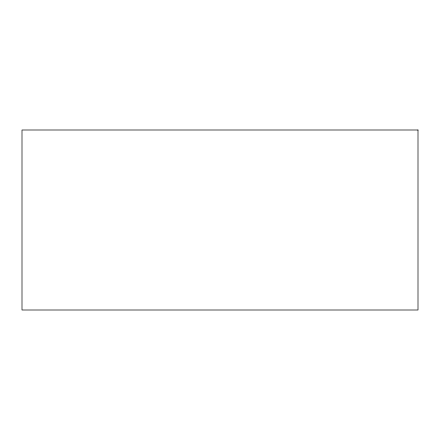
<?xml version="1.0" encoding="UTF-8"?>
<svg xmlns="http://www.w3.org/2000/svg" width="440" height="440" viewBox="0 0 440 440"><rect width="100%" height="100%" fill="white"/><g stroke="black" fill="none" stroke-linecap="round" stroke-linejoin="round"><path stroke-width="0.66" d="M418 129.998L22 129.998L22 310.002L418 310.002L418 129.998"/></g></svg>
